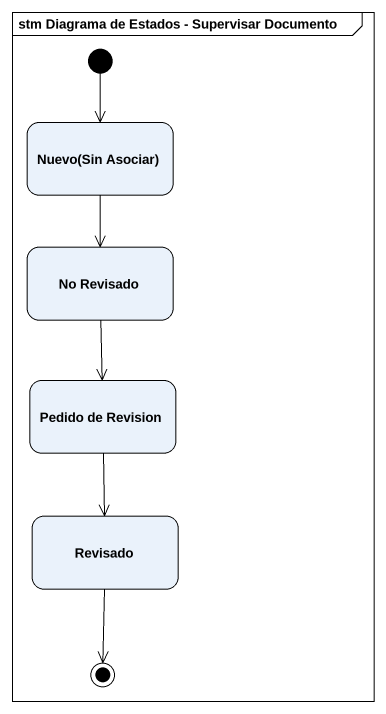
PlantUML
@startuml
mainframe stm Diagrama de Estados - Supervisar Documento
hide empty description
state "Nuevo(Sin Asociar)" as Nuevo_Sin_Asociar
state "No Revisado" as No_Revisado
state "Pedido de Revision" as Pedido_de_Revision
state Revisado
[*] --> Nuevo_Sin_Asociar
Nuevo_Sin_Asociar --> No_Revisado
No_Revisado --> Pedido_de_Revision
Pedido_de_Revision --> Revisado
Revisado --> [*]
@enduml
